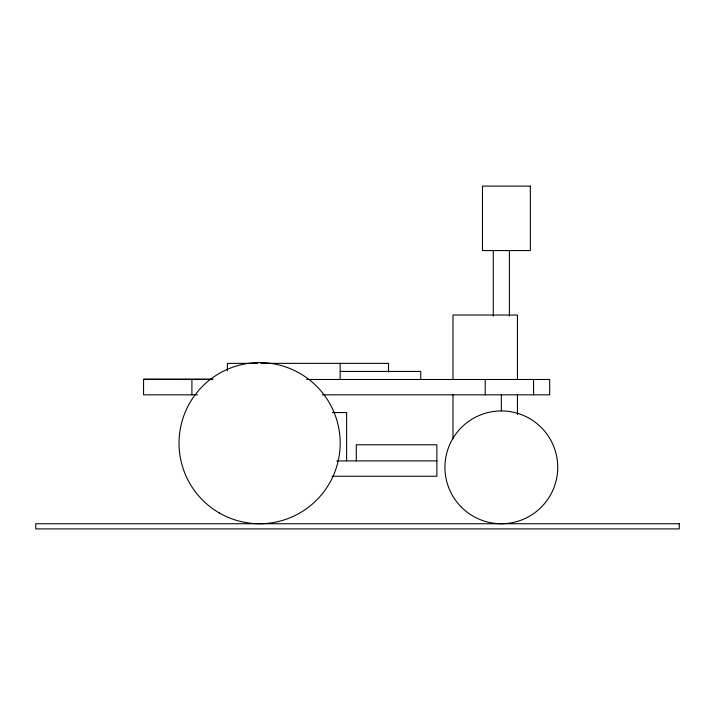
<?xml version="1.0" encoding="UTF-8"?>
<svg xmlns="http://www.w3.org/2000/svg" width="715" height="715" viewBox="0 0 715 715"><rect width="100%" height="100%" fill="white"/><g stroke="black" fill="none" stroke-linecap="round" stroke-linejoin="round"><path stroke-width="1.07" d="M257.525 363.363L227.37 363.363L227.37 370.888M260.877 363.363L388.522 363.363L388.522 371.961M340.179 371.425L420.751 371.425L420.751 379.486M213.106 379.111L143.563 379.093L143.563 394.823L197.447 394.823M143.563 379.486L211.998 379.486M306.663 379.486L549.683 379.486L549.683 394.823L322.242 394.823M332.377 412.555L346.623 412.555L346.623 460.898M336.756 460.898L436.874 460.898M332.118 476.244L436.874 476.244L436.874 444.784L356.293 444.784L356.293 460.898M533.56 379.486L533.56 394.823M517.446 379.486L517.446 315.02L452.988 315.02L452.988 379.486M517.446 394.823L517.446 414.602M509.393 250.554L509.393 316.128M501.331 394.823L501.331 410.937M493.279 250.554L493.279 316.128M485.217 379.486L485.217 394.823M452.988 394.823L452.988 438.778M340.179 363.363L340.179 379.486M191.915 379.486L191.915 394.823M530.342 186.097L482.473 186.097L482.473 250.554L530.342 250.554L530.342 186.097M679.25 523.746L35.75 523.746L35.75 528.903L679.25 528.903L679.25 523.746M219.308 512.95A80.581 80.581 0 0 0 340.179 443.175A80.581 80.581 0 0 0 219.308 373.391A80.581 80.581 0 0 0 219.308 512.95M461.452 507.23A56.405 56.405 0 0 0 555.814 481.946A56.405 56.405 0 0 0 486.736 412.859A56.405 56.405 0 0 0 461.452 507.23"/></g></svg>
